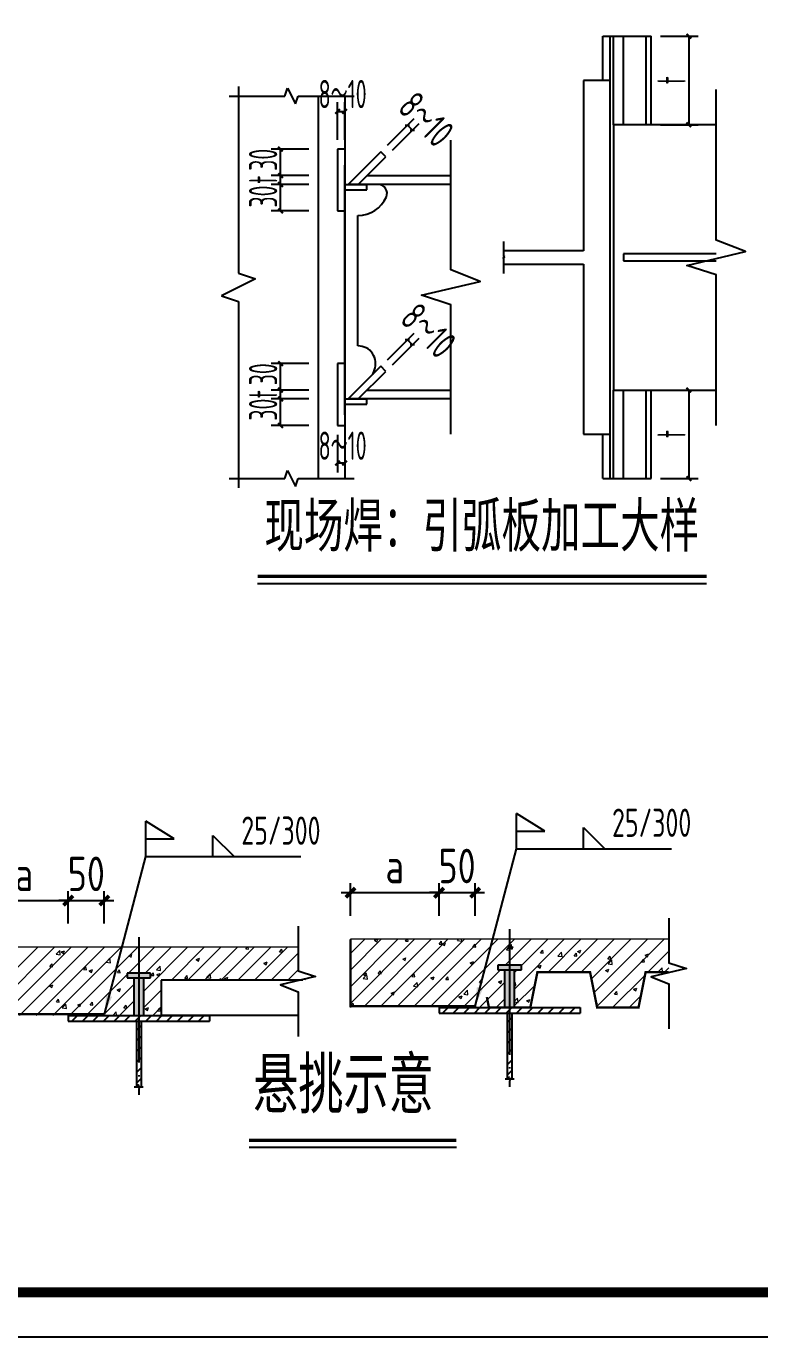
# Model space of a CAD drawing. Extents: x -89996 to 1006241, y -2176 to 440573.
# Drawn here: x 717560 to 729253, y 109594 to 130487 of the extents above; entities that cross this region are included whole.
import ezdxf
from ezdxf.enums import TextEntityAlignment as Align

# ---------------------------------------------------------------- set-up
doc = ezdxf.new("R2010")
doc.units = 0
doc.header["$LTSCALE"] = 1000
doc.header["$MEASUREMENT"] = 0
doc.linetypes.add('2', pattern=[1500.01, 1500, -0.01])
doc.linetypes.add('DOTE', pattern=[2.42, 2, -0.2, 0.02, -0.2])
for name, color, linetype in [('2001', 4, 'Continuous'), ('2002', 2, 'Continuous'), ('AXIS', 3, 'Continuous'), ('DIM', 146, 'Continuous'), ('DOTE', 1, 'DOTE'), ('Gzd', 1, 'Continuous'), ('NUM', 7, 'Continuous'), ('PUB_DIM', 3, 'Continuous'), ('PUB_TITLE', 4, 'Continuous'), ('TEXT', 7, 'Continuous'), ('THICK', 6, 'Continuous'), ('THIN', 7, 'Continuous'), ('WELD', 7, 'Continuous')]:
    doc.layers.add(name, color=color, linetype=linetype)
doc.layers.add('栓钉', color=7, linetype='Continuous', true_color=0xb8f500)
doc.layers.add('轮廓线', color=3, linetype='Continuous', lineweight=9)
doc.styles.get("Standard").update_dxf_attribs({"font": 'gbenor.shx', "bigfont": 'gbcbig.shx'})
doc.styles.add('TSSD_Dimension', font='Tssdeng.shx', dxfattribs={"width": 0.8, "bigfont": 'hztxt.shx'})
doc.styles.add('TSSD_Norm', font='tssdeng.shx', dxfattribs={"bigfont": 'hztxt.shx'})
doc.styles.add('TSSD_Rein', font='Tssdeng.shx', dxfattribs={"width": 0.7, "bigfont": 'hztxt.shx'})
doc.dimstyles.new('TSSD_150_150', dxfattribs={"dimtxt": 550, "dimasz": 150, "dimexe": 150, "dimexo": 375, "dimgap": 150, "dimtad": 1, "dimdec": 0, "dimzin": 0, "dimdsep": 46, "dimtxsty": 'TSSD_Dimension', "dimblk": 'ARCHTICK', "dimcen": 0, "dimdle": 150, "dimclrd": 256, "dimclre": 256, "dimclrt": 7, "dimadec": 0, "dimazin": 0, "dimtfac": 1, "dimtdec": 0, "dimtix": 1, "dimtmove": 2, "dimatfit": 3, "dimfxl": 0, "dimtolj": 1, "dimtzin": 0, "dimarcsym": 0})
doc.dimstyles.new('TSSD_LEADER_STYLE_300.0', dxfattribs={"dimtxt": 0.18, "dimasz": 300, "dimexe": 0.18, "dimexo": 0.0625, "dimgap": 0.09, "dimtad": 0, "dimtih": 1, "dimtoh": 1, "dimdec": 4, "dimzin": 0, "dimdsep": 46, "dimtxsty": 'Standard', "dimcen": 0.09, "dimadec": 0, "dimazin": 0, "dimtfac": 1, "dimtdec": 4, "dimtofl": 0, "dimtmove": 0, "dimatfit": 3, "dimfxl": 0, "dimtolj": 1, "dimtzin": 0, "dimarcsym": 0})

# ---------------------------------------------------------------- blocks, each defined once
blk = doc.blocks.new('_ArchTick')
at = {"color": 0, "linetype": 'ByBlock', "const_width": 0.4}
blk.add_lwpolyline([(-0.5, -0.5), (0.5, 0.5)], dxfattribs=at)
blk = doc.blocks.new('*D2485')
at = {"layer": 'AXIS', "lineweight": -2, "transparency": 16777216}
for p, q in [((716817, 116180), (716817, 116698)), ((718230, 116180), (718230, 116698)), ((716667, 116548), (718380, 116548))]:
    blk.add_line(p, q, dxfattribs=at)
at = {"layer": 'Defpoints', "color": 0, "transparency": 16777216}
for p in [(718230, 116548), (716817, 115805), (718230, 115805)]:
    blk.add_point(p, dxfattribs=at)
at = {"layer": 'AXIS', "lineweight": -2, "transparency": 16777216, "xscale": 150, "yscale": 150, "zscale": 150, "rotation": 180}
blk.add_blockref('_ArchTick', (716817, 116548), dxfattribs=at)
at = {"layer": 'AXIS', "lineweight": -2, "transparency": 16777216, "xscale": 150, "yscale": 150, "zscale": 150}
blk.add_blockref('_ArchTick', (718230, 116548), dxfattribs=at)
at = {"layer": 'AXIS', "color": 7, "transparency": 16777216, "insert": (717523, 116973), "char_height": 550, "attachment_point": 5, "style": 'TSSD_Dimension'}
blk.add_mtext('\\A1;a', dxfattribs=at)
blk = doc.blocks.new('*D2486')
at = {"layer": 'AXIS', "lineweight": -2, "transparency": 16777216}
for p, q in [((718230, 116180), (718230, 116698)), ((718805, 116180), (718805, 116698)), ((718230, 116548), (718080, 116548)), ((718230, 116548), (718805, 116548)), ((718805, 116548), (718955, 116548))]:
    blk.add_line(p, q, dxfattribs=at)
at = {"layer": 'Defpoints', "color": 0, "transparency": 16777216}
for p in [(718805, 116548), (718230, 115805), (718805, 115805)]:
    blk.add_point(p, dxfattribs=at)
at = {"layer": 'AXIS', "lineweight": -2, "transparency": 16777216, "xscale": 150, "yscale": 150, "zscale": 150}
blk.add_blockref('_ArchTick', (718230, 116548), dxfattribs=at)
at = {"layer": 'AXIS', "lineweight": -2, "transparency": 16777216, "xscale": 150, "yscale": 150, "zscale": 150, "rotation": 180}
blk.add_blockref('_ArchTick', (718805, 116548), dxfattribs=at)
at = {"layer": 'AXIS', "color": 7, "transparency": 16777216, "insert": (718518, 116973), "char_height": 550, "attachment_point": 5, "style": 'TSSD_Dimension'}
blk.add_mtext('\\A1;50', dxfattribs=at)
blk = doc.blocks.new('*D2487')
at = {"layer": 'AXIS', "lineweight": -2, "transparency": 16777216}
for p, q in [((724141, 116305), (724141, 116824)), ((724716, 116305), (724716, 116824)), ((724141, 116674), (723991, 116674)), ((724141, 116674), (724716, 116674)), ((724716, 116674), (724866, 116674))]:
    blk.add_line(p, q, dxfattribs=at)
at = {"layer": 'Defpoints', "color": 0, "transparency": 16777216}
for p in [(724716, 116674), (724141, 115930), (724716, 115930)]:
    blk.add_point(p, dxfattribs=at)
at = {"layer": 'AXIS', "lineweight": -2, "transparency": 16777216, "xscale": 150, "yscale": 150, "zscale": 150}
blk.add_blockref('_ArchTick', (724141, 116674), dxfattribs=at)
at = {"layer": 'AXIS', "lineweight": -2, "transparency": 16777216, "xscale": 150, "yscale": 150, "zscale": 150, "rotation": 180}
blk.add_blockref('_ArchTick', (724716, 116674), dxfattribs=at)
at = {"layer": 'AXIS', "color": 7, "transparency": 16777216, "insert": (724428, 117099), "char_height": 550, "attachment_point": 5, "style": 'TSSD_Dimension'}
blk.add_mtext('\\A1;50', dxfattribs=at)
blk = doc.blocks.new('*D2488')
at = {"layer": 'AXIS', "lineweight": -2, "transparency": 16777216}
for p, q in [((722728, 116305), (722728, 116824)), ((724141, 116305), (724141, 116824)), ((722578, 116674), (724291, 116674))]:
    blk.add_line(p, q, dxfattribs=at)
at = {"layer": 'Defpoints', "color": 0, "transparency": 16777216}
for p in [(724141, 116674), (722728, 115930), (724141, 115930)]:
    blk.add_point(p, dxfattribs=at)
at = {"layer": 'AXIS', "lineweight": -2, "transparency": 16777216, "xscale": 150, "yscale": 150, "zscale": 150, "rotation": 180}
blk.add_blockref('_ArchTick', (722728, 116674), dxfattribs=at)
at = {"layer": 'AXIS', "lineweight": -2, "transparency": 16777216, "xscale": 150, "yscale": 150, "zscale": 150}
blk.add_blockref('_ArchTick', (724141, 116674), dxfattribs=at)
at = {"layer": 'AXIS', "color": 7, "transparency": 16777216, "insert": (723434, 117099), "char_height": 550, "attachment_point": 5, "style": 'TSSD_Dimension'}
blk.add_mtext('\\A1;a', dxfattribs=at)
blk = doc.blocks.new('_WELD001')
at = {"linetype": 'ByBlock'}
h = blk.add_hatch(color=0, dxfattribs=at)
h.paths.add_polyline_path([(0.8, 0.5), (0, 1), (0, 0.5)], flags=16)
edge = h.paths.add_edge_path()
edge.add_line((0.8, 0.5), (0, 1))
edge.add_line((0, 0.5), (0.8, 0.5))
edge.add_line((0, 0), (0, 1))
at = {"color": 0, "linetype": 'ByBlock'}
for p, q in [((0, 0), (0, 1)), ((0.8, 0.5), (0, 1)), ((0, 0.5), (0.8, 0.5))]:
    blk.add_line(p, q, dxfattribs=at)
blk = doc.blocks.new('_WELD004')
at = {"color": 0, "linetype": 'ByBlock'}
for p, q in [((0, 1), (1, 0)), ((0, 0), (0, 1))]:
    blk.add_line(p, q, dxfattribs=at)

msp = doc.modelspace()

# ---------------------------------------------------------------- hatches: boundary and pattern name
at = {"layer": 'Gzd'}
h = msp.add_hatch(dxfattribs=at)
h.set_pattern_fill('ANSI31', color=256, scale=75, style=0)
h.set_pattern_definition([(45, (632251.17, 106214.36), (-84.1899, 84.1899), [])])
h.paths.add_polyline_path([(719354.7, 114717.26), (718229.7, 114717.26), (718229.7, 114627.26), (719354.7, 114627.26)])
h.paths.add_polyline_path([(720479.7, 114717.26), (719354.7, 114717.26), (719354.7, 114627.26), (720479.7, 114627.26)])
h.paths.add_polyline_path([(719354.7, 114627.26), (719317.2, 114627.26), (719317.2, 113579.85), (719347.05, 113607.97), (719354.7, 113579.85)])
h.paths.add_polyline_path([(719392.2, 114627.26), (719354.7, 114627.26), (719354.7, 113579.85), (719353.7, 113579.88), (719392.2, 113579.85)])
h = msp.add_hatch(dxfattribs=at)
h.set_pattern_fill('ANSI31', color=256, scale=75, style=0)
h.set_pattern_definition([(45, (638162.11, 106339.68), (-84.1899, 84.1899), [])])
h.paths.add_polyline_path([(725265.64, 114842.58), (724140.64, 114842.58), (724140.64, 114752.58), (725265.64, 114752.58)])
h.paths.add_polyline_path([(726390.64, 114842.58), (725265.64, 114842.58), (725265.64, 114752.58), (726390.64, 114752.58)])
h.paths.add_polyline_path([(725265.64, 114752.58), (725228.14, 114752.58), (725228.14, 113705.17), (725257.99, 113733.29), (725271.3, 113677.11)])
h.paths.add_polyline_path([(725303.14, 114752.58), (725265.64, 114752.58), (725271.3, 113677.11), (725282.29, 113705.17), (725303.14, 113705.17)])
at = {"layer": '栓钉'}
h = msp.add_hatch(color=256, dxfattribs=at)
h.paths.add_polyline_path([(719166.82, 115392.26), (719166.82, 115317.26), (719541.82, 115317.26), (719541.82, 115392.26)])
h.paths.add_polyline_path([(719279.32, 114717.26), (719429.32, 114717.26), (719429.32, 115279.76), (719279.32, 115279.76)])
h.paths.add_polyline_path([(719429.32, 115279.76), (719429.32, 115317.26), (719279.32, 115317.26), (719279.32, 115279.76)])
h = msp.add_hatch(color=256, dxfattribs=at)
h.paths.add_polyline_path([(725077.76, 115517.58), (725077.76, 115442.58), (725452.76, 115442.58), (725452.76, 115517.58)])
h.paths.add_polyline_path([(725190.26, 114842.58), (725340.26, 114842.58), (725340.26, 115405.08), (725190.26, 115405.08)])
h.paths.add_polyline_path([(725340.26, 115405.08), (725340.26, 115442.58), (725190.26, 115442.58), (725190.26, 115405.08)])

# ---------------------------------------------------------------- linework, layer by layer
at = {"color": 72, "true_color": 0x62cf02}
msp.add_line((724716.35, 114863.65), (724716.35, 114842.58), dxfattribs=at)
at = {"color": 72, "true_color": 0x62cf02, "const_width": 37.5}
for points in [[(718805.41, 114738.33), (716816.77, 114738.33), (716816.77, 115804.76)], [(724716.35, 114863.65), (722727.71, 114863.65), (722727.71, 115930.08)]]:
    msp.add_lwpolyline(points, dxfattribs=at)
at = {"layer": '2001', "color": 3}
for p, q in [((726754.01, 130325.95), (727522.84, 130325.95)), ((726754.01, 129620.95, 3274.5), (726754.01, 130325.95, 3274.5)), ((726866.81, 129620.95, 3274.5), (726866.81, 130325.95, 3274.5)), ((726923.21, 128915.95, 3274.5), (726923.21, 130325.95, 3274.5)), ((727443.08, 128915.95, 3274.5), (727443.08, 130325.95, 3274.5)), ((727522.84, 128915.95, 3274.5), (727522.84, 130325.95, 3274.5)), ((726923.21, 123275.95, 3274.5), (726923.21, 124685.95, 3274.5)), ((727443.08, 123275.95, 3274.5), (727443.08, 124685.95, 3274.5)), ((727522.84, 123275.95, 3274.5), (727522.84, 124685.95, 3274.5)), ((726754.01, 123275.95, 3274.5), (726754.01, 123980.95, 3274.5)), ((726866.81, 123275.95, 3274.5), (726866.81, 123980.95, 3274.5)), ((726754.01, 123275.95, 3274.5), (727522.84, 123275.95, 3274.5))]:
    msp.add_line(p, q, dxfattribs=at)
at = {"layer": '2001', "color": 3, "linetype": '2'}
for p, q in [((727082.74, 128915.95, 3274.5), (727082.74, 130325.95, 3274.5)), ((727082.74, 123275.95, 3274.5), (727082.74, 124685.95, 3274.5))]:
    msp.add_line(p, q, dxfattribs=at)
at = {"layer": '2001'}
for p, q in [((726923.21, 128915.95, 3274.5), (726923.21, 124685.95, 3274.5)), ((728558.81, 128915.95, 3274.5), (726923.21, 128915.95, 3274.5)), ((722993.74, 128105.2, 3274.5), (724328.81, 128105.2, 3274.5)), ((724328.81, 127964.2, 3274.5), (722721.41, 127964.2, 3274.5)), ((722848.31, 125390.95, 3274.5), (722848.31, 127470.7, 3274.5)), ((723084.29, 124936.03, 3274.5), (723111.94, 125008.83, 3274.5)), ((724328.81, 124544.95, 3274.5), (722721.41, 124544.95, 3274.5)), ((722993.74, 124685.95, 3274.5), (724328.81, 124685.95, 3274.5)), ((726923.21, 124685.95, 3274.5), (728558.81, 124685.95, 3274.5))]:
    msp.add_line(p, q, dxfattribs=at)
at = {"layer": '2001', "color": 7}
for p, q in [((725174.81, 126814.17, 3274.5), (725174.81, 127056.7, 3274.5)), ((725158.95, 126793.02, 3274.5), (725190.67, 126808.88, 3274.5)), ((725174.81, 126787.73, 3274.5), (725158.95, 126793.02, 3274.5)), ((725190.67, 126808.88, 3274.5), (725174.81, 126814.17, 3274.5)), ((725174.81, 126545.2, 3274.5), (725174.81, 126787.73, 3274.5))]:
    msp.add_line(p, q, dxfattribs=at)
at = {"layer": '2001', "color": 4, "linetype": '2'}
for p, q in [((727078.31, 126857.35, 3274.5), (727078.31, 126744.55, 3274.5)), ((728558.81, 126857.35, 3274.5), (727078.31, 126857.35, 3274.5)), ((727078.31, 126744.55, 3274.5), (728558.81, 126744.55, 3274.5))]:
    msp.add_line(p, q, dxfattribs=at)
at = {"layer": '2001'}
for centre, radius, start, end in [((723171.38, 127823.2, 3274.5), 141, 336.421813, 90.000002), ((722848.31, 127964.2, 3274.5), 493.5, 270.000001, 336.421815), ((722848.31, 125108.95, 3274.5), 282, 339.20343, 90.000002)]:
    msp.add_arc(centre, radius, start, end, dxfattribs=at)
at = {"layer": '2002', "color": 2}
for p, q in [((726443.81, 129620.95, 3274.5), (726443.81, 126906.7, 3274.5)), ((726866.81, 129620.95, 3274.5), (726443.81, 129620.95, 3274.5)), ((726866.81, 123980.95, 3274.5), (726866.81, 129620.95, 3274.5)), ((722213.81, 129374.2, 3274.5), (722213.81, 123275.95, 3274.5)), ((722636.81, 129374.2, 3274.5), (722636.81, 123275.95, 3274.5)), ((722636.81, 124291.15, 3274.5), (722636.81, 128274.4, 3274.5)), ((726443.81, 126906.7, 3274.5), (725174.81, 126906.7, 3274.5)), ((725174.81, 126695.2, 3274.5), (726443.81, 126695.2, 3274.5)), ((726443.81, 126695.2, 3274.5), (726443.81, 123980.95, 3274.5)), ((726443.81, 123980.95, 3274.5), (726866.81, 123980.95, 3274.5))]:
    msp.add_line(p, q, dxfattribs=at)
at = {"layer": '2002'}
for p, q in [((722524.01, 128528.2, 3274.5), (722524.01, 127541.2, 3274.5)), ((722636.81, 128528.2, 3274.5), (722524.01, 128528.2, 3274.5)), ((723213.08, 128484.07, 3274.5), (722693.21, 127964.2, 3274.5)), ((722852.74, 127964.2, 3274.5), (723292.84, 128404.31, 3274.5)), ((723292.84, 128404.31, 3274.5), (723213.08, 128484.07, 3274.5)), ((722636.81, 127964.2, 3274.5), (722989.31, 127964.2, 3274.5)), ((722636.81, 127879.6, 3274.5), (722989.31, 127879.6, 3274.5)), ((722989.31, 127879.6, 3274.5), (722989.31, 127964.2, 3274.5)), ((722524.01, 127541.2, 3274.5), (722636.81, 127541.2, 3274.5)), ((722524.01, 125108.95, 3274.5), (722524.01, 124121.95, 3274.5)), ((722636.81, 125108.95, 3274.5), (722524.01, 125108.95, 3274.5)), ((723213.08, 125064.82, 3274.5), (722693.21, 124544.95, 3274.5)), ((722852.74, 124544.95, 3274.5), (723292.84, 124985.06, 3274.5)), ((723292.84, 124985.06, 3274.5), (723213.08, 125064.82, 3274.5)), ((722636.81, 124544.95, 3274.5), (722989.31, 124544.95, 3274.5)), ((722989.31, 124460.35, 3274.5), (722989.31, 124544.95, 3274.5)), ((722636.81, 124460.35, 3274.5), (722989.31, 124460.35, 3274.5)), ((722524.01, 124121.95, 3274.5), (722636.81, 124121.95, 3274.5))]:
    msp.add_line(p, q, dxfattribs=at)
at = {"layer": 'DIM'}
for p, q in [((727672.84, 130325.95, -3274.5), (728272.84, 130325.95, -3274.5)), ((728122.84, 130325.95), (728122.84, 128915.95)), ((722524.01, 128678.2), (722524.01, 129278.2)), ((722524.01, 129128.2), (722636.81, 129128.2)), ((723319.15, 128590.13), (723743.41, 129014.4)), ((723398.91, 128510.37), (723823.17, 128934.64)), ((723637.35, 128908.33), (723717.11, 128828.57)), ((722063.81, 128528.2), (721463.81, 128528.2)), ((721613.81, 128105.2), (721613.81, 128528.2)), ((722063.81, 128105.2), (721463.81, 128105.2)), ((722063.81, 128105.2), (721463.81, 128105.2)), ((721613.81, 127964.2), (721613.81, 128105.2)), ((722063.81, 127964.2), (721463.81, 127964.2)), ((722063.81, 127964.2), (721463.81, 127964.2)), ((721613.81, 127541.2), (721613.81, 127964.2)), ((722063.81, 127541.2), (721463.81, 127541.2)), ((723319.15, 125170.88), (723743.41, 125595.15)), ((723398.91, 125091.12), (723823.17, 125515.39)), ((723637.34, 125489.08), (723717.11, 125409.32)), ((722063.81, 125108.95), (721463.81, 125108.95)), ((721613.81, 124685.95), (721613.81, 125108.95)), ((722063.81, 124685.95), (721463.81, 124685.95)), ((722063.81, 124685.95), (721463.81, 124685.95)), ((722063.81, 124544.95), (721463.81, 124544.95)), ((722063.81, 124544.95), (721463.81, 124544.95)), ((721613.81, 124544.95), (721613.81, 124685.95)), ((721613.81, 124121.95), (721613.81, 124544.95)), ((728122.84, 124685.95), (728122.84, 123275.95)), ((722063.81, 124121.95), (721463.81, 124121.95)), ((722524.01, 123971.95), (722524.01, 123371.95)), ((722636.81, 123521.95), (722524.01, 123521.95)), ((727672.84, 123275.95), (728272.84, 123275.95))]:
    msp.add_line(p, q, dxfattribs=at)
at = {"layer": 'DIM', "const_width": 33.75}
msp.add_lwpolyline([(728085.34, 130363.45), (728160.34, 130288.45)], dxfattribs=at)
at = {"layer": 'DIM', "const_width": 33.75, "elevation": 3274.5}
for points in [[(722486.51, 129090.7), (722561.51, 129165.7)], [(722599.31, 129090.7), (722674.31, 129165.7)], [(723674.85, 128908.33), (723599.85, 128908.33)], [(728085.34, 128953.45), (728160.34, 128878.45)], [(723754.61, 128828.57), (723679.61, 128828.57)], [(721576.31, 128565.7), (721651.31, 128490.7)], [(721576.31, 128142.7), (721651.31, 128067.7)], [(721576.31, 128142.7), (721651.31, 128067.7)], [(721576.31, 128001.7), (721651.31, 127926.7)], [(721576.31, 128001.7), (721651.31, 127926.7)], [(721576.31, 127578.7), (721651.31, 127503.7)], [(723674.84, 125489.08), (723599.84, 125489.08)], [(723754.61, 125409.32), (723679.61, 125409.32)], [(721576.31, 125146.45), (721651.31, 125071.45)], [(721576.31, 124723.45), (721651.31, 124648.45)], [(721576.31, 124723.45), (721651.31, 124648.45)], [(728085.34, 124723.45), (728160.34, 124648.45)], [(721576.31, 124582.45), (721651.31, 124507.45)], [(721576.31, 124582.45), (721651.31, 124507.45)], [(721576.31, 124159.45), (721651.31, 124084.45)], [(722486.51, 123484.45), (722561.51, 123559.45)], [(722599.31, 123484.45), (722674.31, 123559.45)], [(728085.34, 123313.45), (728160.34, 123238.45)]]:
    msp.add_lwpolyline(points, dxfattribs=at)
at = {"layer": 'DOTE'}
for p, q in [((719354.7, 115965.23), (719354.7, 113451.06)), ((725265.64, 116090.55), (725265.64, 113576.38))]:
    msp.add_line(p, q, dxfattribs=at)
at = {"layer": 'Gzd'}
for p, q in [((721967.08, 115279.76), (719710.99, 115279.76)), ((719710.99, 115279.76), (719710.99, 114717.26)), ((718229.7, 114717.26), (718229.7, 114627.26)), ((718229.7, 114717.26), (720479.7, 114717.26)), ((721892.62, 114717.26), (719710.99, 114717.26)), ((720479.7, 114717.26), (720479.7, 114627.26)), ((724140.64, 114842.58), (726390.64, 114842.58)), ((724140.64, 114842.58), (724140.64, 114752.58)), ((724140.64, 114752.58), (726390.64, 114752.58)), ((725228.14, 114752.58), (725228.14, 113705.17)), ((725303.14, 114752.58), (725303.14, 113705.17)), ((726390.64, 114842.58), (726390.64, 114752.58)), ((718229.7, 114627.26), (720479.7, 114627.26)), ((719317.2, 114627.26), (719317.2, 113579.85)), ((719392.2, 114627.26), (719392.2, 113579.85))]:
    msp.add_line(p, q, dxfattribs=at)
at = {"layer": 'Gzd', "const_width": 37.5}
for points in [[(725708.14, 115405.08), (725595.64, 114842.58), (724935.64, 114842.58), (724902.26, 115009.45), (724902.26, 115009.45), (724902.26, 115009.45), (724902.26, 115009.45)], [(727433.14, 115405.08), (727320.64, 114842.58), (726660.64, 114842.58), (726548.14, 115405.08), (725708.14, 115405.08), (725595.64, 114842.58), (725595.64, 114842.58)], [(727803.56, 115405.08), (727433.14, 115405.08), (727320.64, 114842.58), (727320.64, 114842.58)]]:
    msp.add_lwpolyline(points, dxfattribs=at)
at = {"layer": 'NUM', "const_width": 56.25}
msp.add_lwpolyline([(721248.55, 121717.18), (728404.26, 121717.18)], dxfattribs=at)
at = {"layer": 'NUM'}
msp.add_lwpolyline([(721248.55, 121604.68), (728404.26, 121604.68)], dxfattribs=at)
at = {"layer": 'PUB_DIM'}
for p, q in [((720794.81, 129374.2, 3274.5), (721685.06, 129374.2, 3274.5)), ((720944.81, 129524.2, 3274.5), (720944.81, 126550.08, 3274.5)), ((721685.06, 129374.2, 3274.5), (721727.36, 129501.1, 3274.5)), ((721727.36, 129501.1, 3274.5), (721854.26, 129247.3, 3274.5)), ((721854.26, 129247.3, 3274.5), (721896.56, 129374.2, 3274.5)), ((721896.56, 129374.2, 3274.5), (722786.81, 129374.2, 3274.5)), ((721214.81, 126460.08, 3274.5), (720674.81, 126190.08, 3274.5)), ((720944.81, 126550.08, 3274.5), (721214.81, 126460.08, 3274.5)), ((720674.81, 126190.08, 3274.5), (720944.81, 126100.08, 3274.5)), ((720944.81, 126100.08, 3274.5), (720944.81, 123125.95, 3274.5)), ((720794.81, 123275.95, 3274.5), (721685.06, 123275.95, 3274.5)), ((721685.06, 123275.95, 3274.5), (721727.36, 123402.85, 3274.5)), ((721727.36, 123402.85, 3274.5), (721854.26, 123149.05, 3274.5)), ((721854.26, 123149.05, 3274.5), (721896.56, 123275.95, 3274.5)), ((721896.56, 123275.95, 3274.5), (722786.81, 123275.95, 3274.5))]:
    msp.add_line(p, q, dxfattribs=at)
at = {"layer": 'PUB_DIM', "elevation": 3274.5}
for points in [[(728558.81, 124123.45), (728558.81, 124685.95), (728558.81, 126523.45), (728090.06, 126673.45), (729026.39, 126895.29), (728558.81, 127078.45), (728558.81, 128915.95), (728558.81, 129478.45)], [(724328.81, 123982.45), (724328.81, 124544.95), (724328.81, 126047.58), (723860.06, 126197.58), (724796.39, 126419.42), (724328.81, 126602.58), (724328.81, 128105.2), (724328.81, 128667.7)]]:
    msp.add_lwpolyline(points, dxfattribs=at)
at = {"layer": 'PUB_DIM'}
for points in [[(727803.56, 116267.58), (727803.56, 115930.08), (727803.56, 115552.83), (728084.81, 115462.83), (727523.02, 115329.72), (727803.56, 115219.83), (727803.56, 114842.58), (727803.56, 114505.08)], [(721892.62, 116142.26), (721892.62, 115804.76), (721892.62, 115427.51), (722173.87, 115337.51), (721612.08, 115204.4), (721892.62, 115094.51), (721892.62, 114717.26), (721892.62, 114379.76)], [(725194.39, 113705.17), (725228.14, 113705.17), (725248.99, 113705.17), (725257.99, 113733.29), (725271.3, 113677.11), (725282.29, 113705.17), (725303.14, 113705.17), (725336.89, 113705.17)], [(719283.45, 113579.85), (719317.2, 113579.85), (719338.05, 113579.85), (719347.05, 113607.97), (719360.36, 113551.79), (719371.35, 113579.85), (719392.2, 113579.85), (719425.95, 113579.85)]]:
    msp.add_lwpolyline(points, dxfattribs=at)
at = {"layer": 'PUB_TITLE'}
msp.add_lwpolyline([(651161.89, 109593.71), (740261.89, 109593.71), (740261.89, 172593.71), (651161.89, 172593.71)], close=True, dxfattribs=at)
at = {"layer": 'PUB_TITLE', "const_width": 159.09}
msp.add_lwpolyline([(653459.87, 110300.78), (653459.87, 171179.57), (738847.75, 171179.57), (738847.75, 110300.78)], close=True, dxfattribs=at)
at = {"layer": 'TEXT'}
for p, q in [((722636.81, 128678.2), (722636.81, 129278.2)), ((727672.84, 128915.95), (728272.84, 128915.95)), ((727672.84, 124685.95), (728272.84, 124685.95)), ((722636.81, 123971.95), (722636.81, 123371.95))]:
    msp.add_line(p, q, dxfattribs=at)
at = {"layer": 'THICK', "const_width": 56.25}
msp.add_lwpolyline([(721112.83, 112726.52), (724416.61, 112726.52)], dxfattribs=at)
at = {"layer": 'THIN'}
msp.add_lwpolyline([(721112.83, 112614.02), (724416.61, 112614.02)], dxfattribs=at)
at = {"layer": 'WELD'}
for p, q in [((719466.53, 117248.66), (721937.36, 117248.66)), ((725376.23, 117373.98), (727847.07, 117373.98))]:
    msp.add_line(p, q, dxfattribs=at)
at = {"layer": '栓钉'}
for p, q in [((719166.82, 115392.26), (719166.82, 115317.26)), ((719541.82, 115392.26), (719166.82, 115392.26)), ((719541.82, 115317.26), (719541.82, 115392.26)), ((725452.76, 115517.58), (725077.76, 115517.58)), ((725077.76, 115517.58), (725077.76, 115442.58)), ((725077.76, 115442.58), (725452.76, 115442.58)), ((725190.26, 114842.58), (725190.26, 115442.58)), ((725340.26, 115442.58), (725340.26, 114842.58)), ((725452.76, 115442.58), (725452.76, 115517.58)), ((719166.82, 115317.26), (719541.82, 115317.26)), ((719279.32, 114717.26), (719279.32, 115317.26)), ((719429.32, 115317.26), (719429.32, 114717.26))]:
    msp.add_line(p, q, dxfattribs=at)
at = {"layer": '轮廓线', "color": 72, "true_color": 0x62cf02}
for p, q in [((716816.77, 114874.47), (717747.07, 115804.76)), ((716924.73, 114717.26), (718012.23, 115804.76)), ((717189.9, 114717.26), (718277.4, 115804.76)), ((717455.06, 114717.26), (718542.56, 115804.76)), ((717720.23, 114717.26), (718807.73, 115804.76)), ((717985.39, 114717.26), (719072.89, 115804.76)), ((718035.15, 115691.3), (718093.56, 115752.18)), ((718101.85, 115680.85), (718093.56, 115752.07)), ((718115.38, 115728.95), (718167.89, 115749.1)), ((718152.68, 115703.65), (718167.89, 115748.97)), ((718250.56, 114717.26), (719338.06, 115804.76)), ((719354.7, 115556.24), (719603.22, 115804.76)), ((719429.32, 115100.53), (720133.55, 115804.76)), ((719455.89, 115392.26), (719868.39, 115804.76)), ((719873.72, 115279.76), (720398.72, 115804.76)), ((720138.88, 115279.76), (720663.88, 115804.76)), ((720404.05, 115279.76), (720929.05, 115804.76)), ((720669.21, 115279.76), (721194.21, 115804.76)), ((720934.38, 115279.76), (721459.38, 115804.76)), ((721060.42, 115777.81), (721083.03, 115804.76)), ((721060.42, 115777.81), (721105.25, 115773.89)), ((721105.25, 115773.75), (721099.53, 115804.76)), ((721199.54, 115279.76), (721724.54, 115804.76)), ((721598.37, 115730.75), (721634.52, 115773.84)), ((721643.19, 115726.69), (721634.52, 115773.7)), ((722727.71, 114906.77), (723751.02, 115930.08)), ((722727.71, 115171.94), (723485.86, 115930.08)), ((722727.71, 115437.1), (723220.69, 115930.08)), ((722727.71, 115702.27), (722955.53, 115930.08)), ((722949.76, 114863.65), (724016.19, 115930.08)), ((723113.49, 115917.6), (723145.99, 115930.08)), ((723113.49, 115917.6), (723150.8, 115892.44)), ((723150.8, 115892.3), (723163.47, 115930.08)), ((723214.92, 114863.65), (724281.35, 115930.08)), ((723480.09, 114863.65), (724546.52, 115930.08)), ((723604.55, 115902.51), (723627.68, 115930.08)), ((723604.55, 115902.51), (723649.38, 115898.58)), ((723649.38, 115898.44), (723643.54, 115930.08)), ((723745.25, 114863.65), (724811.68, 115930.08)), ((724010.42, 114863.65), (725076.85, 115930.08)), ((724142.49, 115855.44), (724178.65, 115898.53)), ((724142.49, 115855.44), (724187.32, 115851.52)), ((724187.32, 115851.38), (724178.65, 115898.39)), ((724191.34, 115857.53), (724243.85, 115877.69)), ((724191.34, 115857.53), (724228.64, 115832.37)), ((724228.64, 115832.23), (724243.85, 115877.55)), ((724275.58, 114863.65), (725265.64, 115853.7)), ((724434.73, 115912.27), (724451.82, 115930.08)), ((724434.73, 115912.27), (724501.43, 115901.92)), ((724501.43, 115901.8), (724498.14, 115930.08)), ((724680.44, 115808.38), (724716.6, 115851.47)), ((724680.44, 115808.38), (724725.27, 115804.46)), ((724725.27, 115804.31), (724716.59, 115851.32)), ((725218.38, 115761.31), (725254.54, 115804.4)), ((725218.38, 115761.31), (725263.21, 115757.39)), ((725235.16, 115788.13), (725265.64, 115819.89)), ((725235.16, 115788.13), (725265.64, 115783.4)), ((725263.21, 115757.25), (725254.54, 115804.26)), ((725265.64, 115853.7), (725342.01, 115930.08)), ((725265.64, 115819.89), (725293.57, 115849.01)), ((725265.64, 115783.4), (725301.86, 115777.78)), ((725269.18, 115797.47), (725321.7, 115817.63)), ((725269.18, 115797.47), (725306.49, 115772.31)), ((725301.86, 115777.66), (725293.57, 115848.89)), ((725306.49, 115772.16), (725321.7, 115817.49)), ((725318.15, 115641.05), (725607.18, 115930.08)), ((725340.26, 115132.83), (726137.51, 115930.08)), ((725452.76, 115510.49), (725872.34, 115930.08)), ((725756.33, 115714.25), (725792.49, 115757.34)), ((725801.16, 115710.18), (725792.48, 115757.2)), ((725877.67, 115405.08), (726402.67, 115930.08)), ((726142.84, 115405.08), (726667.84, 115930.08)), ((726347.03, 115737.4), (726399.55, 115757.56)), ((726384.34, 115712.1), (726399.54, 115757.42)), ((726408, 115405.08), (726933, 115930.08)), ((726568.98, 115300.89), (727198.17, 115930.08)), ((726613.17, 115079.92), (727463.33, 115930.08)), ((726657.36, 114858.95), (727728.5, 115930.08)), ((718035.15, 115691.3), (718101.85, 115680.96)), ((718115.38, 115728.95), (718152.69, 115703.78)), ((718835.58, 115567.16), (718893.99, 115628.05)), ((718835.58, 115567.16), (718902.28, 115556.82)), ((718902.28, 115556.71), (718893.99, 115627.93)), ((719190.72, 115392.26), (719354.7, 115556.24)), ((719193.23, 115668.88), (719245.74, 115689.04)), ((719193.23, 115668.88), (719230.53, 115643.72)), ((719230.53, 115643.58), (719245.74, 115688.9)), ((720271.07, 115608.82), (720323.59, 115628.97)), ((720271.07, 115608.82), (720308.38, 115583.65)), ((720308.38, 115583.52), (720323.58, 115628.84)), ((721348.92, 115548.75), (721401.43, 115568.91)), ((721348.92, 115548.75), (721386.23, 115523.59)), ((721386.22, 115523.45), (721401.43, 115568.77)), ((721464.71, 115279.76), (721892.62, 115707.67)), ((721598.37, 115730.75), (721643.2, 115726.83)), ((723561.17, 115615.64), (723613.68, 115635.79)), ((723561.17, 115615.64), (723598.48, 115590.47)), ((723598.48, 115590.33), (723613.68, 115635.65)), ((724639.02, 115555.57), (724691.53, 115575.73)), ((724639.02, 115555.57), (724676.32, 115530.41)), ((724676.32, 115530.27), (724691.53, 115575.59)), ((725194.68, 115517.58), (725265.64, 115588.54)), ((725265.64, 115588.54), (725318.15, 115641.05)), ((725756.33, 115714.25), (725801.16, 115710.33)), ((726035.59, 115663.99), (726094.01, 115724.87)), ((726035.59, 115663.99), (726102.29, 115653.64)), ((726102.29, 115653.52), (726094, 115724.75)), ((726294.27, 115667.18), (726330.43, 115710.27)), ((726294.27, 115667.18), (726339.1, 115663.26)), ((726339.1, 115663.12), (726330.43, 115710.13)), ((726347.03, 115737.4), (726384.34, 115712.24)), ((726832.22, 115620.12), (726868.38, 115663.21)), ((726832.22, 115620.12), (726877.05, 115616.2)), ((726836.02, 115539.85), (726894.44, 115600.73)), ((726877.05, 115616.05), (726868.37, 115663.07)), ((726902.72, 115529.39), (726894.43, 115600.61)), ((727370.16, 115573.06), (727406.32, 115616.15)), ((727370.16, 115573.06), (727414.99, 115569.13)), ((727414.99, 115568.99), (727406.32, 115616)), ((727424.88, 115677.34), (727477.39, 115697.5)), ((727424.88, 115677.34), (727462.19, 115652.17)), ((727462.18, 115652.03), (727477.39, 115697.35)), ((727468.66, 115405.08), (727803.56, 115739.98)), ((717936.81, 115496.05), (717972.97, 115539.14)), ((717936.81, 115496.05), (717981.64, 115492.13)), ((717981.64, 115492), (717972.97, 115539.01)), ((718474.76, 115448.99), (718510.92, 115492.08)), ((718474.76, 115448.99), (718519.59, 115445.07)), ((718519.59, 115444.93), (718510.91, 115491.94)), ((718515.72, 114717.26), (719166.82, 115368.36)), ((718563.06, 115426.98), (718615.57, 115447.14)), ((718563.06, 115426.98), (718600.37, 115401.82)), ((718600.36, 115401.69), (718615.57, 115447.01)), ((719012.7, 115401.92), (719048.86, 115445.01)), ((719012.7, 115401.92), (719057.53, 115398)), ((719057.53, 115397.87), (719048.86, 115444.88)), ((719550.65, 115354.86), (719586.81, 115397.95)), ((719550.65, 115354.86), (719595.48, 115350.94)), ((719595.48, 115350.8), (719586.8, 115397.82)), ((719636.01, 115443.02), (719694.43, 115503.91)), ((719636.01, 115443.02), (719702.71, 115432.68)), ((719640.91, 115366.92), (719693.42, 115387.07)), ((719640.91, 115366.92), (719678.21, 115341.75)), ((719678.21, 115341.62), (719693.42, 115386.94)), ((719702.71, 115432.57), (719694.42, 115503.79)), ((720088.59, 115307.8), (720124.75, 115350.89)), ((720133.42, 115303.74), (720124.75, 115350.75)), ((720436.44, 115318.88), (720494.86, 115379.77)), ((720503.14, 115308.43), (720494.85, 115379.66)), ((721729.87, 115279.76), (721892.62, 115442.51)), ((722931, 115373.74), (722983.52, 115393.9)), ((722931, 115373.74), (722968.31, 115348.57)), ((722933.3, 115305.82), (722991.72, 115366.7)), ((722968.31, 115348.43), (722983.52, 115393.76)), ((723000, 115295.36), (722991.71, 115366.58)), ((723170.67, 115385.43), (723206.82, 115428.52)), ((723170.67, 115385.43), (723215.5, 115381.5)), ((723215.49, 115381.36), (723206.82, 115428.37)), ((723708.61, 115338.36), (723744.77, 115381.45)), ((723708.61, 115338.36), (723753.44, 115334.44)), ((723753.44, 115334.3), (723744.77, 115381.31)), ((724008.85, 115313.67), (724061.36, 115333.83)), ((724046.16, 115288.37), (724061.36, 115333.69)), ((724246.56, 115291.3), (724282.71, 115334.39)), ((724291.38, 115287.23), (724282.71, 115334.25)), ((724540.75, 114863.65), (725119.68, 115442.58)), ((725340.26, 115397.99), (725384.84, 115442.58)), ((725716.86, 115495.5), (725769.38, 115515.66)), ((725716.86, 115495.5), (725754.17, 115470.34)), ((725754.17, 115470.2), (725769.38, 115515.52)), ((726794.71, 115435.44), (726847.23, 115455.6)), ((726794.71, 115435.44), (726832.02, 115410.28)), ((726832.02, 115410.13), (726847.22, 115455.45)), ((726836.02, 115539.85), (726902.72, 115529.5)), ((726906.16, 114842.58), (727424.26, 115360.67)), ((727636.45, 115415.71), (727694.87, 115476.59)), ((727636.45, 115415.71), (727703.15, 115405.36)), ((727703.15, 115405.25), (727694.86, 115476.47)), ((727733.83, 115405.08), (727805.2, 115476.45)), ((717932.89, 115185.08), (717985.41, 115205.24)), ((717932.89, 115185.08), (717970.2, 115159.92)), ((717970.2, 115159.79), (717985.4, 115205.11)), ((718780.89, 114717.26), (719279.32, 115215.69)), ((719010.74, 115125.02), (719063.25, 115145.18)), ((719010.74, 115125.02), (719048.05, 115099.85)), ((719048.04, 115099.72), (719063.25, 115145.04)), ((720088.59, 115307.8), (720133.42, 115303.87)), ((720436.44, 115318.88), (720503.14, 115308.54)), ((720642.51, 115279.76), (720662.7, 115303.82)), ((720667.11, 115279.76), (720662.69, 115303.69)), ((720718.75, 115306.85), (720771.27, 115327.01)), ((720718.75, 115306.85), (720756.06, 115281.69)), ((720756.06, 115281.55), (720771.26, 115326.87)), ((722001.02, 115285.75), (722020.47, 115305.19)), ((722933.3, 115305.82), (723000, 115295.47)), ((723733.73, 115181.68), (723792.15, 115242.56)), ((723733.73, 115181.68), (723800.43, 115171.33)), ((723800.43, 115171.22), (723792.14, 115242.44)), ((724008.85, 115313.67), (724046.16, 115288.51)), ((724246.56, 115291.3), (724291.39, 115287.38)), ((724784.5, 115244.23), (724820.66, 115287.32)), ((724784.5, 115244.23), (724829.33, 115240.31)), ((724784.84, 114842.58), (725190.26, 115247.99)), ((724829.33, 115240.17), (724820.66, 115287.18)), ((725086.7, 115253.61), (725139.21, 115273.76)), ((725086.7, 115253.61), (725124, 115228.44)), ((725124, 115228.3), (725139.21, 115273.62)), ((725340.26, 115218.4), (725358.6, 115240.26)), ((725340.26, 115195.61), (725367.28, 115193.25)), ((725340.26, 114867.66), (725665.75, 115193.16)), ((725367.27, 115193.1), (725358.6, 115240.12)), ((727242.39, 115133.48), (727294.91, 115153.63)), ((727242.39, 115133.48), (727279.7, 115108.31)), ((727279.7, 115108.17), (727294.9, 115153.49)), ((718040.88, 114931.91), (718077.03, 114975)), ((718040.88, 114931.91), (718085.71, 114927.99)), ((718085.7, 114927.85), (718077.03, 114974.87)), ((718578.82, 114884.84), (718614.98, 114927.93)), ((718623.65, 114880.79), (718614.98, 114927.8)), ((719046.05, 114717.26), (719279.32, 114950.53)), ((719429.32, 114835.36), (719710.99, 115117.04)), ((723378.68, 115071.77), (723431.2, 115091.93)), ((723378.68, 115071.77), (723415.99, 115046.61)), ((723415.99, 115046.47), (723431.2, 115091.79)), ((724456.53, 115011.71), (724509.05, 115031.87)), ((724456.53, 115011.71), (724493.84, 114986.54)), ((724493.84, 114986.4), (724509.04, 115031.73)), ((724534.16, 115057.54), (724592.58, 115118.42)), ((724534.16, 115057.54), (724600.86, 115047.19)), ((724600.86, 115047.08), (724592.57, 115118.3)), ((725050.01, 114842.58), (725190.26, 114982.83)), ((725340.26, 114939.3), (725393.01, 114994.28)), ((725340.26, 114932.52), (725401.3, 114923.05)), ((725401.29, 114922.94), (725393.01, 114994.16)), ((725534.38, 114951.64), (725586.89, 114971.8)), ((725534.38, 114951.64), (725571.68, 114926.48)), ((725571.68, 114926.34), (725586.89, 114971.66)), ((726936.28, 115055.98), (726972.44, 115099.07)), ((726936.28, 115055.98), (726981.11, 115052.05)), ((726981.11, 115051.91), (726972.44, 115098.92)), ((727171.33, 114842.58), (727357.97, 115029.22)), ((718134.58, 114836.57), (718193, 114897.46)), ((718134.58, 114836.57), (718201.28, 114826.23)), ((718201.28, 114826.12), (718192.99, 114897.35)), ((718380.57, 114883.12), (718433.09, 114903.28)), ((718380.57, 114883.12), (718417.88, 114857.96)), ((718417.88, 114857.82), (718433.08, 114903.14)), ((718578.82, 114884.84), (718623.65, 114880.92)), ((718939.64, 114717.26), (718993.43, 114773.32)), ((718999.93, 114717.26), (718993.43, 114773.21)), ((719116.77, 114837.78), (719152.92, 114880.87)), ((719116.77, 114837.78), (719161.6, 114833.86)), ((719161.59, 114833.72), (719152.92, 114880.74)), ((719458.42, 114823.05), (719510.93, 114843.21)), ((719458.42, 114823.05), (719495.73, 114797.89)), ((719495.72, 114797.76), (719510.93, 114843.08)), ((719576.38, 114717.26), (719710.99, 114851.87)), ((719654.71, 114790.72), (719690.87, 114833.81)), ((719654.71, 114790.72), (719699.54, 114786.79)), ((719699.54, 114786.66), (719690.87, 114833.67)), ((722736.78, 114868.35), (722772.94, 114911.44)), ((722736.78, 114868.35), (722781.61, 114864.42)), ((722781.61, 114864.28), (722772.94, 114911.29)), ((723310.28, 114863.65), (723310.89, 114864.37)), ((723310.99, 114863.65), (723310.88, 114864.23)), ((725580.34, 114842.58), (725599.46, 114861.7)), ((726648.09, 114905.34), (726664.74, 114911.73)), ((726653.52, 114878.17), (726664.74, 114911.59))]:
    msp.add_line(p, q, dxfattribs=at)
at = {"layer": '轮廓线', "color": 60, "true_color": 0xb8f500}
for p, q in [((721892.62, 115804.76), (716816.77, 115804.76)), ((722727.71, 115930.08), (722727.71, 114842.58)), ((727803.56, 115930.08), (722727.71, 115930.08))]:
    msp.add_line(p, q, dxfattribs=at)

# ---------------------------------------------------------------- block references
at = {"layer": 'WELD'}
for name, p, xscale, yscale, zscale in [('_WELD001', (725376.23, 117373.98), 562.5000000000002, 562.5000000000002, 562.5000000000002), ('_WELD001', (719466.53, 117248.66), 562.5000000000002, 562.5000000000002, 562.5000000000002), ('_WELD004', (726445.86, 117373.98), 337.5000000000002, 337.5000000000002, 337.5000000000002), ('_WELD004', (720536.15, 117248.66), 337.5000000000002, 337.5000000000002, 337.5000000000002)]:
    msp.add_blockref(name, p, dxfattribs=dict(at, xscale=xscale, yscale=yscale, zscale=zscale))

# ---------------------------------------------------------------- texts
at = {"layer": 'NUM', "style": 'TSSD_Norm', "width": 0.8}
for s, height, p in [('现场焊：引弧板加工大样', 787.5, (721356.45, 121874.68)), ('悬挑示意', 900, (721177.32, 112884.02))]:
    msp.add_text(s, height=height, dxfattribs=at).set_placement(p, align=Align.BOTTOM_LEFT)
at = {"layer": 'TEXT', "ltscale": 1000, "style": 'TSSD_Dimension', "width": 0.597458}
for p in [(722220.41, 129180.7, 3274.5), (722220.41, 123574.45, 3274.5)]:
    msp.add_text('8～10', height=450, dxfattribs=at).set_placement(p)
at = {"layer": 'TEXT', "ltscale": 1000, "style": 'TSSD_Dimension', "width": 0.589439}
for s, p in [('t', (728070.34, 129560.95, 3274.5)), ('30', (721561.31, 128181.7, 3274.5)), ('t', (721561.31, 127974.7, 3274.5)), ('30', (721561.31, 127596.39, 3274.5)), ('30', (721561.31, 124762.45, 3274.5)), ('30', (721561.31, 124198.45, 3274.5)), ('t', (721561.31, 124555.45, 3274.5)), ('t', (728070.34, 123920.95, 3274.5))]:
    msp.add_text(s, height=450, rotation=90, dxfattribs=at).set_placement(p)
at = {"layer": 'TEXT', "style": 'TSSD_Rein', "width": 0.7}
for p in [(723459.79, 129160.13, 3274.5), (723495.54, 125792.59, 3274.5)]:
    msp.add_text('8～10', height=450, rotation=315, dxfattribs=at).set_placement(p)
for p in [(721620.18, 117302.96), (727529.89, 117428.28)]:
    msp.add_text('25/300', height=450, dxfattribs=at).set_placement(p, align=Align.BOTTOM_CENTER)

# ---------------------------------------------------------------- dimensions: what is measured, and where the dimension line sits
at = {"layer": 'AXIS'}
for base, p1, p2, text, picture, middle in [((724140.64, 116673.76), (722727.71, 115930.08), (724140.64, 115930.08), 'a', '*D2488', (723434.18, 117098.76)), ((724716.35, 116673.76), (724140.64, 115930.08), (724716.35, 115930.08), '50', '*D2487', (724428.5, 117098.76)), ((718229.7, 116548.44), (716816.77, 115804.76), (718229.7, 115804.76), 'a', '*D2485', (717523.24, 116973.44)), ((718805.41, 116548.44), (718229.7, 115804.76), (718805.41, 115804.76), '50', '*D2486', (718517.55, 116973.44))]:
    dim = msp.add_linear_dim(base=base, p1=p1, p2=p2, text=text, dimstyle='TSSD_150_150', dxfattribs=at)
    dim.commit()
    dim.dimension.update_dxf_attribs({"geometry": picture, "text_midpoint": middle})

# ---------------------------------------------------------------- leaders
at = {"layer": 'WELD'}
for points in [[(718805.41, 114738.33), (719466.53, 117248.66)], [(724715.12, 114863.65), (725376.23, 117373.98)]]:
    msp.add_leader(points, dimstyle='TSSD_LEADER_STYLE_300.0', dxfattribs=at)

doc.saveas('drawing.dxf')
